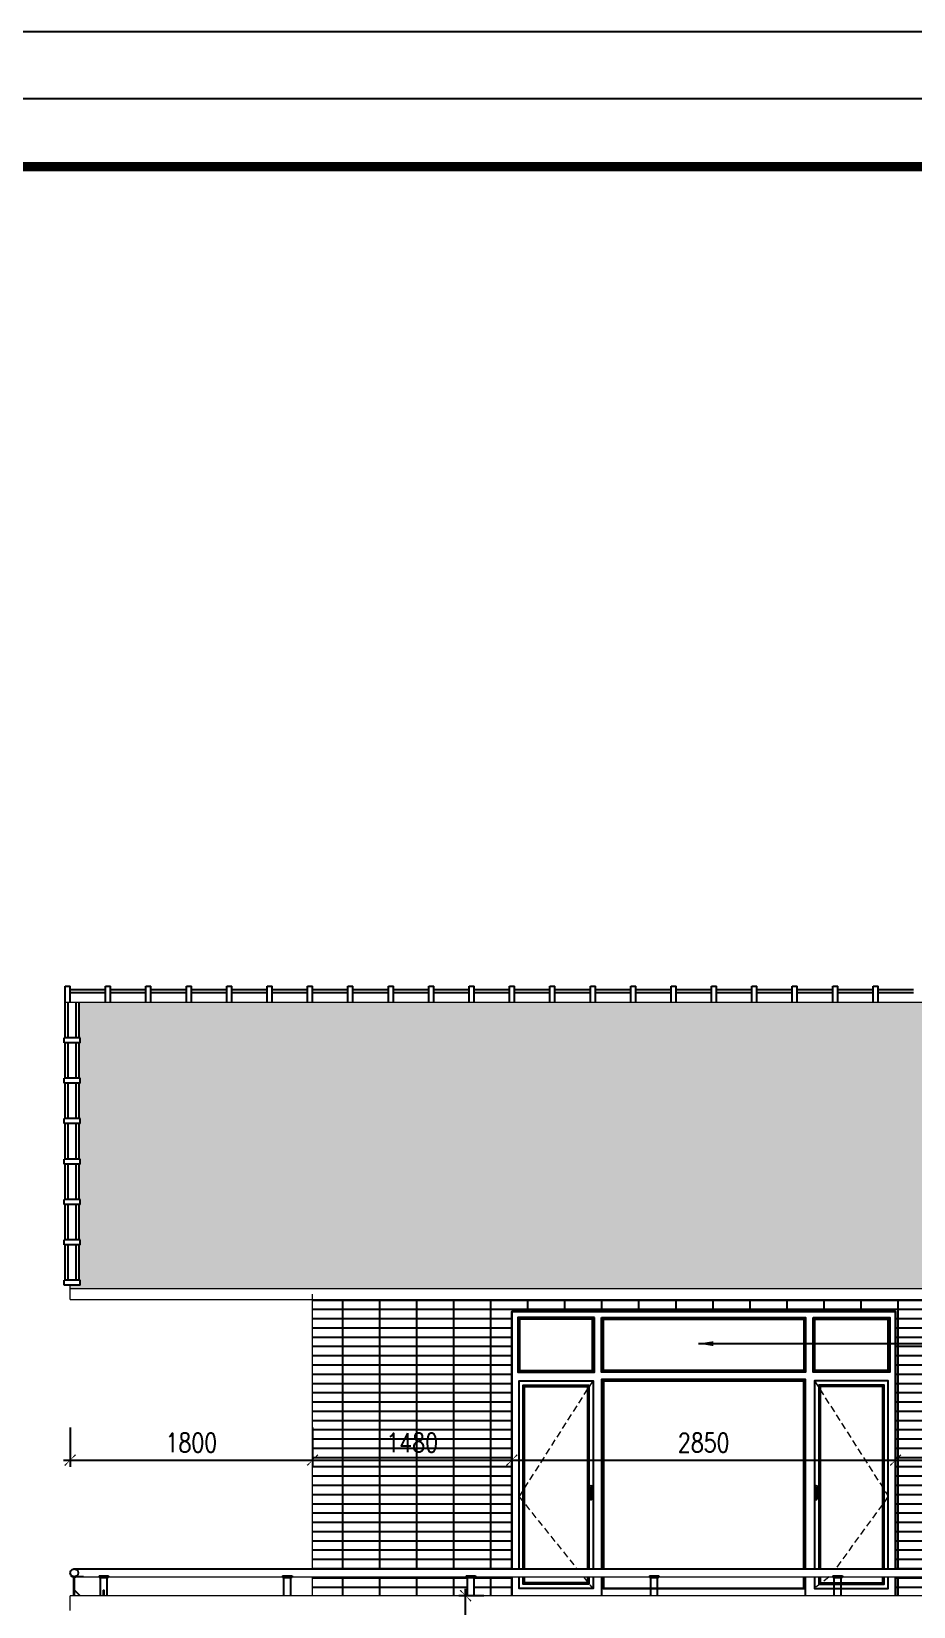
# Model space of a CAD drawing. Header units: millimetres. Extents: x -34806 to 662668, y 63228 to 99452.
# Drawn here: x 281915 to 288465, y 85012 to 96708 of the extents above; entities that cross this region are included whole.
import ezdxf

# ---------------------------------------------------------------- set-up
doc = ezdxf.new("R2010")
doc.units = ezdxf.units.MM
doc.header["$LTSCALE"] = 200
doc.header["$MEASUREMENT"] = 0
doc.header["$PDMODE"] = 3
doc.header["$PDSIZE"] = 50
doc.linetypes.add('HIDDEN', pattern=[0.375, 0.25, -0.125])
doc.layers.get('0').update_dxf_attribs({"color": 95, "linetype": 'CONTINUOUS'})
doc.layers.get('DEFPOINTS').update_dxf_attribs({"linetype": 'CONTINUOUS'})
for name, color, linetype in [('DIM', 1, 'CONTINUOUS'), ('KHUNGTEN', 7, 'CONTINUOUS'), ('Net_Thay', 7, 'CONTINUOUS'), ('NOITHAT', 32, 'CONTINUOUS'), ('TPTA-Hatch', 250, 'CONTINUOUS'), ('TPTA-Text', 253, 'CONTINUOUS'), ('TPTA-Virtural', 253, 'CONTINUOUS'), ('wood', 254, 'CONTINUOUS')]:
    doc.layers.add(name, color=color, linetype=linetype)
for name, color, linetype, lineweight in [('hacth', 251, 'CONTINUOUS', 13), ('hatch', 251, 'CONTINUOUS', 5), ('Interior - Furniture _Pen_No__16', 124, 'CONTINUOUS', 20), ('thay', 7, 'CONTINUOUS', 18), ('VU', 8, 'HIDDEN', 13)]:
    doc.layers.add(name, color=color, linetype=linetype, lineweight=lineweight)
doc.styles.add('RomanS', font='romans.shx', dxfattribs={"width": 0.8})
doc.dimstyles.new('D1', dxfattribs={"dimtxt": 140, "dimasz": 80, "dimexe": 50, "dimexo": 0, "dimgap": 60, "dimtad": 1, "dimdec": 0, "dimzin": 0, "dimdsep": 46, "dimtxsty": 'RomanS', "dimblk1": 'ARCHTICK', "dimblk2": 'ARCHTICK', "dimsah": 1, "dimcen": 100, "dimdle": 50, "dimclrt": 7, "dimadec": 0, "dimazin": 0, "dimtfac": 0.005, "dimtdec": 0, "dimtix": 1, "dimtofl": 0, "dimtmove": 2, "dimatfit": 3, "dimldrblk": 'ARCHTICK', "dimfxl": 1, "dimtvp": 0.8, "dimtolj": 1, "dimtzin": 0, "dimarcsym": 0})
doc.dimstyles.new('DIM-A3', dxfattribs={"dimscale": 0, "dimtxt": 160, "dimasz": 110, "dimexe": 110, "dimexo": 0, "dimgap": 110, "dimtad": 1, "dimdec": 0, "dimdsep": 46, "dimtxsty": 'RomanS', "dimblk1": 'ARCHTICK', "dimblk2": 'ARCHTICK', "dimsah": 1, "dimcen": 0.09, "dimdle": 110, "dimclrd": 256, "dimclre": 256, "dimclrt": 14, "dimadec": 0, "dimazin": 0, "dimtfac": 1, "dimtdec": 0, "dimtix": 1, "dimtmove": 2, "dimatfit": 3, "dimfxl": 110, "dimtolj": 1, "dimarcsym": 0})
pattern_1 = [(0, (1735401.293, -90843.54), (0, 68.75), []), (90, (1735401.3, -90843.54), (-275, 2e-14), [])]

# ---------------------------------------------------------------- blocks, each defined once
blk = doc.blocks.new('_ArchTick')
at = {"layer": 'DIM', "color": 150}
blk.add_lwpolyline([(0.5, 0.5, 0.133, 0, 0), (0, 0, 0, 0.133, 0), (-0.5, -0.5, 0.133, 0.133, 0)], format="xyseb", dxfattribs=at)
blk = doc.blocks.new('*D428')
at = {"layer": 'DEFPOINTS', "color": 0}
for p in [(285139, 85092), (285275, 85092), (285275, 83752)]:
    blk.add_point(p, dxfattribs=at)
at = {"layer": 'DIM', "color": 0, "lineweight": -2}
for p, q in [((285275, 85092), (285089, 85092)), ((285139, 83702), (285139, 85142)), ((285275, 83752), (285089, 83752))]:
    blk.add_line(p, q, dxfattribs=at)
at = {"layer": 'DIM', "color": 0, "lineweight": -2, "xscale": 80, "yscale": 80, "zscale": 80}
for p, rotation in [((285139, 85092), 90), ((285139, 83752), 270)]:
    blk.add_blockref('_ArchTick', p, dxfattribs=dict(at, rotation=rotation))
at = {"layer": 'DIM', "color": 7, "insert": (285009, 84422), "char_height": 140, "attachment_point": 5, "rotation": 90, "style": 'RomanS'}
blk.add_mtext('\\A1;1340', dxfattribs=at)
blk = doc.blocks.new('*D578')
at = {"layer": 'DEFPOINTS', "color": 0}
for p in [(282202, 86341), (284002, 86341), (284002, 86099)]:
    blk.add_point(p, dxfattribs=at)
at = {"layer": 'DIM', "color": 0, "lineweight": -2}
for p, q in [((282202, 86341), (282202, 86049)), ((284002, 86341), (284002, 86049)), ((282152, 86099), (284052, 86099))]:
    blk.add_line(p, q, dxfattribs=at)
at = {"layer": 'DIM', "color": 0, "lineweight": -2, "xscale": 80, "yscale": 80, "zscale": 80, "rotation": 180}
blk.add_blockref('_ArchTick', (282202, 86099), dxfattribs=at)
at = {"layer": 'DIM', "color": 0, "lineweight": -2, "xscale": 80, "yscale": 80, "zscale": 80}
blk.add_blockref('_ArchTick', (284002, 86099), dxfattribs=at)
at = {"layer": 'DIM', "color": 7, "insert": (283102, 86229), "char_height": 140, "attachment_point": 5, "style": 'RomanS'}
blk.add_mtext('\\A1;1800', dxfattribs=at)
blk = doc.blocks.new('*D579')
at = {"layer": 'DEFPOINTS', "color": 0}
for p in [(284002, 86341), (285482, 86341), (285482, 86099)]:
    blk.add_point(p, dxfattribs=at)
at = {"layer": 'DIM', "color": 0, "lineweight": -2}
for p, q in [((284002, 86341), (284002, 86049)), ((285482, 86341), (285482, 86049)), ((283952, 86099), (285532, 86099))]:
    blk.add_line(p, q, dxfattribs=at)
at = {"layer": 'DIM', "color": 0, "lineweight": -2, "xscale": 80, "yscale": 80, "zscale": 80, "rotation": 180}
blk.add_blockref('_ArchTick', (284002, 86099), dxfattribs=at)
at = {"layer": 'DIM', "color": 0, "lineweight": -2, "xscale": 80, "yscale": 80, "zscale": 80}
blk.add_blockref('_ArchTick', (285482, 86099), dxfattribs=at)
at = {"layer": 'DIM', "color": 7, "insert": (284742, 86229), "char_height": 140, "attachment_point": 5, "style": 'RomanS'}
blk.add_mtext('\\A1;1480', dxfattribs=at)
blk = doc.blocks.new('*D580')
at = {"layer": 'DEFPOINTS', "color": 0}
for p in [(285482, 86341), (288332, 86341), (288332, 86099)]:
    blk.add_point(p, dxfattribs=at)
at = {"layer": 'DIM', "color": 0, "lineweight": -2}
for p, q in [((285482, 86341), (285482, 86049)), ((288332, 86341), (288332, 86049)), ((285432, 86099), (288382, 86099))]:
    blk.add_line(p, q, dxfattribs=at)
at = {"layer": 'DIM', "color": 0, "lineweight": -2, "xscale": 80, "yscale": 80, "zscale": 80, "rotation": 180}
blk.add_blockref('_ArchTick', (285482, 86099), dxfattribs=at)
at = {"layer": 'DIM', "color": 0, "lineweight": -2, "xscale": 80, "yscale": 80, "zscale": 80}
blk.add_blockref('_ArchTick', (288332, 86099), dxfattribs=at)
at = {"layer": 'DIM', "color": 7, "insert": (286907, 86229), "char_height": 140, "attachment_point": 5, "style": 'RomanS'}
blk.add_mtext('\\A1;2850', dxfattribs=at)
blk = doc.blocks.new('*D581')
at = {"layer": 'DEFPOINTS', "color": 0}
for p in [(288332, 86341), (290072, 86341), (290072, 86099)]:
    blk.add_point(p, dxfattribs=at)
at = {"layer": 'DIM', "color": 0, "lineweight": -2}
for p, q in [((288332, 86341), (288332, 86049)), ((290072, 86341), (290072, 86049)), ((288282, 86099), (290122, 86099))]:
    blk.add_line(p, q, dxfattribs=at)
at = {"layer": 'DIM', "color": 0, "lineweight": -2, "xscale": 80, "yscale": 80, "zscale": 80, "rotation": 180}
blk.add_blockref('_ArchTick', (288332, 86099), dxfattribs=at)
at = {"layer": 'DIM', "color": 0, "lineweight": -2, "xscale": 80, "yscale": 80, "zscale": 80}
blk.add_blockref('_ArchTick', (290072, 86099), dxfattribs=at)
at = {"layer": 'DIM', "color": 7, "insert": (289202, 86229), "char_height": 140, "attachment_point": 5, "style": 'RomanS'}
blk.add_mtext('\\A1;1740', dxfattribs=at)
blk = doc.blocks.new('khung')
at = {"layer": 'DEFPOINTS', "color": 8}
blk.add_lwpolyline([(0, 0), (31503.2, 0), (31503.2, 22275), (0, 22275)], close=True, dxfattribs=at)
at = {"layer": 'KHUNGTEN', "color": 4, "const_width": 54.3}
blk.add_lwpolyline([(847.8, 388.1), (31117, 388.1), (31117, 21886.9), (847.8, 21886.9)], close=True, dxfattribs=at)

msp = doc.modelspace()

# ---------------------------------------------------------------- hatches: boundary and pattern name
h = msp.add_hatch()
h.set_pattern_fill('AR-RSHKE', color=256, scale=15, style=0)
h.set_pattern_definition([(0, (0, -114144.37), (382.5, 180), [90, -75, 105, -45, 135, -60]), (0, (90, -114136.87), (382.5, 180), [75, -285, 60, -90]), (0, (270, -114155.62), (382.5, 180), [45, -465]), (90, (0, -114144.37), (-127.5, 180), [172.5, -547.5]), (90, (90, -114144.37), (-127.5, 180), [168.75, -551.25]), (90, (165, -114144.37), (-127.5, 180), [157.5, -562.5]), (90, (270, -114155.62), (-127.5, 180), [172.5, -547.5]), (90, (315, -114155.62), (-127.5, 180), [172.5, -547.5]), (90, (450, -114144.37), (-127.5, 180), [165, -555])])
h.paths.add_polyline_path([(295459.9, 88460.9), (295448.4, 88482.8), (295481.2, 88500.1), (295492.7, 88478.2), (295725.3, 88601), (295713.7, 88622.8), (295746.5, 88640.1), (295758, 88618.3), (295990.6, 88741), (295979.1, 88762.8), (296011.8, 88780.1), (296023.3, 88758.3), (296255.9, 88881), (296244.4, 88902.9), (296277.1, 88920.1), (296288.7, 88898.3), (296521.2, 89021), (296509.7, 89042.9), (296542.5, 89060.2), (296554, 89038.3), (296786.5, 89161.1), (296775, 89182.9), (296807.8, 89200.2), (296819.3, 89178.4), (297051.8, 89301.1), (297040.3, 89322.9), (297073.1, 89340.2), (297084.6, 89318.4), (297317.2, 89441.1), (297305.6, 89463), (297338.4, 89480.2), (297349.9, 89458.4), (297422.3, 89496.6), (282268.5, 89497.5), (282268.5, 89234.6), (282277, 89234.6), (282277, 89197.6), (282268.5, 89197.6), (282268.5, 88934.6), (282277, 88934.6), (282277, 88897.6), (282268.5, 88897.6), (282268.5, 88634.6), (282277, 88634.6), (282277, 88597.6), (282268.5, 88597.6), (282268.5, 88334.6), (282277, 88334.6), (282277, 88297.6), (282268.5, 88297.6), (282268.5, 88034.6), (282277, 88034.6), (282277, 87997.6), (282268.5, 87997.6), (282268.5, 87734.6), (282277, 87734.6), (282277, 87697.6), (282268.5, 87697.6), (282268.5, 87434.6), (282277, 87434.6), (282277, 87397.6), (282202.1, 87397.6), (282202.1, 87374.3), (293605.9, 87374.3), (293619.3, 87381.4), (293619.3, 87449.4), (293591.2, 87502.6), (293624, 87519.9), (293635.5, 87498.1), (293868, 87620.8), (293856.5, 87642.6), (293889.3, 87659.9), (293900.8, 87638.1), (294133.4, 87760.8), (294121.8, 87782.7), (294154.6, 87799.9), (294166.1, 87778.1), (294398.7, 87900.8), (294387.2, 87922.7), (294419.9, 87940), (294431.4, 87918.1), (294664, 88040.9), (294652.5, 88062.7), (294685.2, 88080), (294696.8, 88058.2), (294929.3, 88180.9), (294917.8, 88202.7), (294950.6, 88220), (294962.1, 88198.2), (295194.6, 88320.9), (295183.1, 88342.8), (295215.9, 88360), (295227.4, 88338.2)])
at = {"layer": 'TPTA-Hatch'}
h = msp.add_hatch(dxfattribs=at)
h.set_pattern_fill('GRATE', color=256, scale=2200, style=0)
h.set_pattern_definition(pattern_1)
h.paths.add_polyline_path([(290072.1, 87202.3), (291652.1, 87202.3), (291652.1, 85291.4), (293077.3, 85291.4), (293077.3, 87202.3), (294255.6, 87202.3), (294277.3, 87202.3), (294277.3, 85291.4), (295017.1, 85291.4), (295017.1, 87497.4), (294967.1, 87497.4), (294160.5, 87497.4), (293770.7, 87291.7), (293642.7, 87291.7), (284002.1, 87291.7), (284002.1, 85291.4), (285482.1, 85291.4), (285482.1, 87202.3), (288332.1, 87202.3), (288332.2, 85291.4), (290072.1, 85291.4)])
h.paths.add_polyline_path([(284517.8, 86334.4), (284966.5, 86334.4), (284966.5, 86124.4), (284517.8, 86124.4)], flags=24)
h.paths.add_polyline_path([(288977.8, 86334.4), (289426.5, 86334.4), (289426.5, 86124.4), (288977.8, 86124.4)], flags=24)
h.paths.add_polyline_path([(292140.4, 86334.4), (292589.1, 86334.4), (292589.1, 86124.4), (292140.4, 86124.4)], flags=24)
h.paths.add_polyline_path([(294117.8, 86838.3), (294566.5, 86838.3), (294566.5, 86628.3), (294117.8, 86628.3)], flags=25)
h = msp.add_hatch(dxfattribs=at)
h.set_pattern_fill('GRATE', color=256, scale=2200, style=0)
h.set_pattern_definition(pattern_1)
h.paths.add_polyline_path([(285152.1, 85229), (285142.1, 85229), (285142.1, 85231.8), (284002.1, 85231.8), (284002.1, 85091.8), (285152.1, 85091.8)])
h.paths.add_polyline_path([(285482.1, 85231.8), (285212.1, 85231.8), (285212.1, 85229), (285202.1, 85229), (285202.1, 85091.8), (285482.1, 85091.8)])
h.paths.add_polyline_path([(289239.6, 85229), (289229.6, 85229), (289229.6, 85231.8), (288332.2, 85231.8), (288332.2, 85091.8), (289239.6, 85091.8)])
h.paths.add_polyline_path([(290072.1, 85231.8), (289299.6, 85231.8), (289299.6, 85229), (289289.6, 85229), (289289.6, 85091.8), (290072.1, 85091.8)])
h.paths.add_polyline_path([(291964.6, 85229), (291954.6, 85229), (291954.6, 85231.8), (291652.1, 85231.8), (291652.1, 85091.8), (291964.6, 85091.8)])
h.paths.add_polyline_path([(293077.3, 85231.8), (292024.6, 85231.8), (292024.6, 85229), (292014.6, 85229), (292014.6, 85091.8), (293077.3, 85091.8)])
h.paths.add_polyline_path([(294884.6, 85228.6), (294874.6, 85228.6), (294874.6, 85231.4), (294277.3, 85231.4), (294277.3, 85091.8), (294884.6, 85091.8)])
h.paths.add_polyline_path([(295017.1, 85231.4), (294944.6, 85231.4), (294944.6, 85228.6), (294934.6, 85228.6), (294934.6, 85091.8), (295017.1, 85091.8)])

# ---------------------------------------------------------------- linework, layer by layer
msp.add_lwpolyline([(313107.1, 66791.7), (271211.4, 66791.7), (271211.4, 96707.8), (313107.1, 96707.8)], close=True)
at = {"layer": 'hatch'}
for points in [[(288332.1, 85291.4), (288332.1, 87202.3), (285482.2, 87202.3), (285482.2, 85291.4)], [(285482.2, 85231.8), (285482.2, 85091.8)], [(288332.1, 85091.8), (288332.1, 85231.8)]]:
    msp.add_lwpolyline(points, dxfattribs=at)
at = {"layer": 'Interior - Furniture _Pen_No__16', "linetype": 'Continuous'}
for p, q in [((282487.1, 85240.7), (282487.1, 85240.6)), ((282487.1, 85240.6), (282487.1, 85237.8))]:
    msp.add_line(p, q, dxfattribs=at)
at = {"layer": 'Net_Thay'}
for points in [[(288332.1, 85291.4), (288332.1, 87202.3), (285482.1, 87202.3), (285482.1, 85291.4)], [(285482.1, 85231.8), (285482.1, 85091.8)], [(288332.1, 85091.8), (288332.1, 85231.8)]]:
    msp.add_lwpolyline(points, dxfattribs=at)
at = {"layer": 'NOITHAT'}
for p, q in [((282165.1, 89497.6), (282165.1, 89617.9)), ((282165.1, 89617.9), (282202.2, 89617.9)), ((282202.2, 89593.2), (282465.1, 89593.2)), ((282465.1, 89497.6), (282465.1, 89617.9)), ((282465.1, 89617.9), (282502.2, 89617.9)), ((282502.2, 89593.2), (282765.1, 89593.2)), ((282765.1, 89497.6), (282765.1, 89617.9)), ((282765.1, 89617.9), (282802.2, 89617.9)), ((282802.2, 89593.2), (283065.1, 89593.2)), ((283065.1, 89497.6), (283065.1, 89617.9)), ((283065.1, 89617.9), (283102.2, 89617.9)), ((283102.2, 89593.2), (283365.1, 89593.2)), ((283365.1, 89497.6), (283365.1, 89617.9)), ((283365.1, 89617.9), (283402.2, 89617.9)), ((283402.2, 89593.2), (283665.1, 89593.2)), ((283665.1, 89497.6), (283665.1, 89617.9)), ((283665.1, 89617.9), (283702.2, 89617.9)), ((283702.2, 89593.2), (283965.1, 89593.2)), ((283965.1, 89497.6), (283965.1, 89617.9)), ((283965.1, 89617.9), (284002.2, 89617.9)), ((284002.2, 89593.2), (284265.1, 89593.2)), ((284265.1, 89497.6), (284265.1, 89617.9)), ((284265.1, 89617.9), (284302.2, 89617.9)), ((284302.2, 89593.2), (284565.1, 89593.2)), ((284565.1, 89497.6), (284565.1, 89617.9)), ((284565.1, 89617.9), (284602.2, 89617.9)), ((284602.2, 89593.2), (284865.1, 89593.2)), ((284865.1, 89497.6), (284865.1, 89617.9)), ((284865.1, 89617.9), (284902.2, 89617.9)), ((284902.2, 89593.2), (285165.1, 89593.2)), ((285165.1, 89497.6), (285165.1, 89617.9)), ((285165.1, 89617.9), (285202.2, 89617.9)), ((285202.2, 89593.2), (285465.1, 89593.2)), ((285465.1, 89497.6), (285465.1, 89617.9)), ((285465.1, 89617.9), (285502.2, 89617.9)), ((285502.2, 89593.2), (285765.1, 89593.2)), ((285765.1, 89497.6), (285765.1, 89617.9)), ((285765.1, 89497.6), (285765.1, 89617.9)), ((285765.1, 89617.9), (285802.2, 89617.9)), ((285802.2, 89593.2), (286065.1, 89593.2)), ((286065.1, 89497.6), (286065.1, 89617.9)), ((286065.1, 89617.9), (286102.2, 89617.9)), ((286102.2, 89593.2), (286365.1, 89593.2)), ((286365.1, 89497.6), (286365.1, 89617.9)), ((286365.1, 89617.9), (286402.2, 89617.9)), ((286402.2, 89593.2), (286665.1, 89593.2)), ((286665.1, 89497.6), (286665.1, 89617.9)), ((286665.1, 89617.9), (286702.2, 89617.9)), ((286702.2, 89593.2), (286965.1, 89593.2)), ((286965.1, 89497.6), (286965.1, 89617.9)), ((286965.1, 89617.9), (287002.2, 89617.9)), ((287002.2, 89593.2), (287265.1, 89593.2)), ((287265.1, 89497.6), (287265.1, 89617.9)), ((287265.1, 89617.9), (287302.2, 89617.9)), ((287302.2, 89593.2), (287565.1, 89593.2)), ((287565.1, 89497.6), (287565.1, 89617.9)), ((287565.1, 89617.9), (287602.2, 89617.9)), ((287602.2, 89593.2), (287865.1, 89593.2)), ((287865.1, 89497.6), (287865.1, 89617.9)), ((287865.1, 89617.9), (287902.2, 89617.9)), ((287902.2, 89593.2), (288165.1, 89593.2)), ((288165.1, 89497.6), (288165.1, 89617.9)), ((288165.1, 89617.9), (288202.2, 89617.9)), ((288202.2, 89593.2), (288465.1, 89593.2)), ((282165.1, 89234.6), (282165.1, 89497.6)), ((282187, 89234.6), (282187, 89497.6)), ((282202.2, 89571.3), (282465.1, 89571.3)), ((282246.6, 89234.6), (282246.6, 89497.6)), ((282268.5, 89234.6), (282268.5, 89497.6)), ((282502.2, 89571.3), (282765.1, 89571.3)), ((282802.2, 89571.3), (283065.1, 89571.3)), ((283102.2, 89571.3), (283365.1, 89571.3)), ((283402.2, 89571.3), (283665.1, 89571.3)), ((283702.2, 89571.3), (283965.1, 89571.3)), ((284002.2, 89571.3), (284265.1, 89571.3)), ((284302.2, 89571.3), (284565.1, 89571.3)), ((284602.2, 89571.3), (284865.1, 89571.3)), ((284902.2, 89571.3), (285165.1, 89571.3)), ((285202.2, 89571.3), (285465.1, 89571.3)), ((285502.2, 89571.3), (285765.1, 89571.3)), ((285802.2, 89571.3), (286065.1, 89571.3)), ((286102.2, 89571.3), (286365.1, 89571.3)), ((286402.2, 89571.3), (286665.1, 89571.3)), ((286702.2, 89571.3), (286965.1, 89571.3)), ((287002.2, 89571.3), (287265.1, 89571.3)), ((287302.2, 89571.3), (287565.1, 89571.3)), ((287602.2, 89571.3), (287865.1, 89571.3)), ((287902.2, 89571.3), (288165.1, 89571.3)), ((288202.2, 89571.3), (288465.1, 89571.3)), ((282156.6, 89197.6), (282156.6, 89234.6)), ((282277, 89197.6), (282156.6, 89197.6)), ((282165.1, 88934.6), (282165.1, 89197.6)), ((282187, 88934.6), (282187, 89197.6)), ((282246.6, 88934.6), (282246.6, 89197.6)), ((282268.5, 88934.6), (282268.5, 89197.6)), ((282277, 89197.6), (282277, 89234.6)), ((282156.6, 88897.6), (282156.6, 88934.6)), ((282277, 88897.6), (282156.6, 88897.6)), ((282165.1, 88634.6), (282165.1, 88897.6)), ((282187, 88634.6), (282187, 88897.6)), ((282246.6, 88634.6), (282246.6, 88897.6)), ((282268.5, 88634.6), (282268.5, 88897.6)), ((282277, 88897.6), (282277, 88934.6)), ((282156.6, 88597.6), (282156.6, 88634.6)), ((282277, 88597.6), (282156.6, 88597.6)), ((282165.1, 88334.6), (282165.1, 88597.6)), ((282187, 88334.6), (282187, 88597.6)), ((282246.6, 88334.6), (282246.6, 88597.6)), ((282268.5, 88334.6), (282268.5, 88597.6)), ((282277, 88597.6), (282277, 88634.6)), ((282156.6, 88297.6), (282156.6, 88334.6)), ((282277, 88297.6), (282277, 88334.6)), ((282277, 88297.6), (282156.6, 88297.6)), ((282165.1, 88034.6), (282165.1, 88297.6)), ((282187, 88034.6), (282187, 88297.6)), ((282246.6, 88034.6), (282246.6, 88297.6)), ((282268.5, 88034.6), (282268.5, 88297.6)), ((282156.6, 87997.6), (282156.6, 88034.6)), ((282277, 87997.6), (282156.6, 87997.6)), ((282165.1, 87734.6), (282165.1, 87997.6)), ((282187, 87734.6), (282187, 87997.6)), ((282246.6, 87734.6), (282246.6, 87997.6)), ((282268.5, 87734.6), (282268.5, 87997.6)), ((282277, 87997.6), (282277, 88034.6)), ((282156.6, 87697.6), (282156.6, 87734.6)), ((282277, 87697.6), (282277, 87734.6)), ((282277, 87697.6), (282156.6, 87697.6)), ((282165.1, 87434.6), (282165.1, 87697.6)), ((282187, 87434.6), (282187, 87697.6)), ((282246.6, 87434.6), (282246.6, 87697.6)), ((282268.5, 87434.6), (282268.5, 87697.6)), ((282156.6, 87397.6), (282156.6, 87434.6)), ((282277, 87397.6), (282156.6, 87397.6)), ((282277, 87397.6), (282277, 87434.6))]:
    msp.add_line(p, q, dxfattribs=at)
for points in [[(282202.2, 89497.6), (282202.2, 89617.9)], [(282502.2, 89497.6), (282502.2, 89617.9)], [(282802.2, 89497.6), (282802.2, 89617.9)], [(283102.2, 89497.6), (283102.2, 89617.9)], [(283402.2, 89497.6), (283402.2, 89617.9)], [(283702.2, 89497.6), (283702.2, 89617.9)], [(284002.2, 89497.6), (284002.2, 89617.9)], [(284302.2, 89497.6), (284302.2, 89617.9)], [(284602.2, 89497.6), (284602.2, 89617.9)], [(284902.2, 89497.6), (284902.2, 89617.9)], [(285202.2, 89497.6), (285202.2, 89617.9)], [(285502.2, 89497.6), (285502.2, 89617.9)], [(285802.2, 89497.6), (285802.2, 89617.9)], [(286102.2, 89497.6), (286102.2, 89617.9)], [(286402.2, 89497.6), (286402.2, 89617.9)], [(286702.2, 89497.6), (286702.2, 89617.9)], [(287002.2, 89497.6), (287002.2, 89617.9)], [(287302.2, 89497.6), (287302.2, 89617.9)], [(287602.2, 89497.6), (287602.2, 89617.9)], [(287902.2, 89497.6), (287902.2, 89617.9)], [(288202.2, 89497.6), (288202.2, 89617.9)], [(282277, 89234.6), (282156.6, 89234.6)], [(282277, 88934.6), (282156.6, 88934.6)], [(282277, 88634.6), (282156.6, 88634.6)], [(282277, 88334.6), (282156.6, 88334.6)], [(282277, 88034.6), (282156.6, 88034.6)], [(282277, 87734.6), (282156.6, 87734.6)], [(282277, 87434.6), (282156.6, 87434.6)]]:
    msp.add_lwpolyline(points, dxfattribs=at)
at = {"layer": 'thay'}
for p, q in [((297627.1, 89496.6), (282165.1, 89497.6)), ((282202.1, 87291.7), (282202.1, 87397.6)), ((282202.1, 87291.7), (282202.1, 87397.6)), ((282202.3, 87374.3), (293605.7, 87374.3)), ((282202.1, 87291.7), (293642.7, 87291.7)), ((284002.1, 85291.4), (284002.1, 87331.7)), ((285482.1, 87183.3), (285482.1, 85291.4)), ((285482.2, 87183.3), (285482.2, 85291.4)), ((282302.1, 85231.8), (282417.1, 85231.8)), ((282487.1, 85231.8), (283779.6, 85231.8)), ((283849.6, 85231.8), (285142.1, 85231.8)), ((284002.1, 85091.8), (284002.1, 85231.8)), ((285212.1, 85231.8), (286504.6, 85231.8)), ((285482.1, 85231.8), (285482.1, 85091.8)), ((285482.2, 85231.8), (285482.2, 85091.8)), ((286574.6, 85231.8), (287867.1, 85231.8)), ((287937.1, 85231.8), (289229.6, 85231.8)), ((282202.1, 84981.8), (282202.1, 85091.8)), ((293517.1, 85091.8), (282202.1, 85091.8))]:
    msp.add_line(p, q, dxfattribs=at)
at = {"layer": 'TPTA-Virtural'}
for p, q in [((282202.1, 85261.8), (282206.1, 85276.8)), ((282206.1, 85276.8), (282217.1, 85287.8)), ((282217.1, 85287.8), (282232.1, 85291.8)), ((282226.5, 85291.4), (300237.1, 85291.4)), ((282232.1, 85291.8), (282247.1, 85287.8)), ((282247.1, 85287.8), (282258.1, 85276.8)), ((282258.1, 85276.8), (282262.1, 85261.8)), ((282206.1, 85246.8), (282202.1, 85261.8)), ((282217.1, 85235.9), (282206.1, 85246.8)), ((282208.1, 85237.8), (282210.9, 85240.6)), ((282223.3, 85229), (282208.1, 85237.8)), ((282210.9, 85240.6), (282211, 85240.6)), ((282211, 85240.6), (282214.4, 85238.6)), ((282232.1, 85231.8), (282217.1, 85235.9)), ((282221, 85234.8), (282224.4, 85232.8)), ((282240.9, 85229), (282223.3, 85229)), ((282224.4, 85232.8), (282228.4, 85232.9)), ((282230.1, 85227.8), (282234.1, 85227.8)), ((282230.1, 85091.8), (282230.1, 85227.8)), ((282247.1, 85235.9), (282232.1, 85231.8)), ((282234.1, 85091.8), (282234.1, 85227.8)), ((282236, 85232.9), (282240, 85232.9)), ((282240, 85232.9), (282243.4, 85234.9)), ((282256.2, 85237.8), (282240.9, 85229)), ((282302.1, 85231.8), (282245.8, 85231.8)), ((282258.1, 85246.8), (282247.1, 85235.9)), ((282249.9, 85238.7), (282253.4, 85240.7)), ((282253.4, 85240.7), (282253.3, 85240.6)), ((282253.3, 85240.6), (282256.2, 85237.8)), ((282262.1, 85261.8), (282258.1, 85246.8)), ((282417.1, 85240.7), (282417.1, 85240.6)), ((282417.1, 85240.7), (282487.1, 85240.7)), ((282417.1, 85240.6), (282417.1, 85237.8)), ((282417.1, 85240.6), (282487.1, 85240.6)), ((282417.1, 85237.8), (282417.1, 85229)), ((282417.1, 85229), (282487.1, 85229)), ((282427.1, 85227.8), (282477.1, 85227.8)), ((282427.1, 85091.8), (282427.1, 85227.8)), ((282477.1, 85091.8), (282477.1, 85227.8)), ((282487.1, 85237.8), (282487.1, 85229)), ((283779.6, 85240.7), (283779.6, 85240.6)), ((283779.6, 85240.7), (283849.6, 85240.7)), ((283779.6, 85240.6), (283779.6, 85237.8)), ((283779.6, 85240.6), (283849.6, 85240.6)), ((283779.6, 85237.8), (283779.6, 85229)), ((283779.6, 85229), (283849.6, 85229)), ((283789.6, 85227.8), (283839.6, 85227.8)), ((283789.6, 85091.8), (283789.6, 85227.8)), ((283839.6, 85091.8), (283839.6, 85227.8)), ((283849.6, 85240.7), (283849.6, 85240.6)), ((283849.6, 85240.6), (283849.6, 85237.8)), ((283849.6, 85237.8), (283849.6, 85229)), ((285142.1, 85240.7), (285142.1, 85229)), ((285142.1, 85240.7), (285212.1, 85240.7)), ((285142.1, 85229), (285212.1, 85229)), ((285152.1, 85091.8), (285152.1, 85227.8)), ((285152.1, 85227.8), (285202.1, 85227.8)), ((285152.1, 85091.8), (285152.1, 85227.8)), ((285202.1, 85091.8), (285202.1, 85227.8)), ((285202.1, 85091.8), (285202.1, 85227.8)), ((285212.1, 85240.7), (285212.1, 85240.6)), ((285212.1, 85240.6), (285212.1, 85237.8)), ((285212.1, 85237.8), (285212.1, 85229)), ((286504.6, 85240.7), (286504.6, 85229)), ((286504.6, 85240.7), (286574.6, 85240.7)), ((286504.6, 85229), (286574.6, 85229)), ((286514.6, 85227.8), (286564.6, 85227.8)), ((286514.6, 85091.8), (286514.6, 85227.8)), ((286564.6, 85091.8), (286564.6, 85227.8)), ((286574.6, 85240.7), (286574.6, 85240.6)), ((286574.6, 85240.6), (286574.6, 85237.8)), ((286574.6, 85237.8), (286574.6, 85229)), ((287867.1, 85240.7), (287867.1, 85240.6)), ((287867.1, 85240.7), (287937.1, 85240.7)), ((287867.1, 85240.6), (287867.1, 85237.8)), ((287867.1, 85240.6), (287937.1, 85240.6)), ((287867.1, 85237.8), (287867.1, 85229)), ((287867.1, 85229), (287937.1, 85229)), ((287877.1, 85227.8), (287927.1, 85227.8)), ((287877.1, 85091.8), (287877.1, 85227.8)), ((287927.1, 85091.8), (287927.1, 85227.8)), ((287937.1, 85240.7), (287937.1, 85240.6)), ((287937.1, 85240.6), (287937.1, 85237.8)), ((287937.1, 85237.8), (287937.1, 85229)), ((282276.1, 85091.8), (282234.1, 85133.8)), ((282450.1, 85091.8), (282450.1, 85133.8)), ((282454.1, 85133.8), (282450.1, 85133.8)), ((282454.1, 85091.8), (282454.1, 85133.8))]:
    msp.add_line(p, q, dxfattribs=at)
for points in [[(285482.2, 85291.4), (285482.1, 87202.3), (288332.1, 87202.3), (288332.2, 85291.4)], [(285482.2, 85091.8), (285482.2, 85231.8)], [(288332.2, 85231.8), (288332.2, 85091.8)]]:
    msp.add_lwpolyline(points, dxfattribs=at)
at = {"layer": 'VU', "linetype": 'HIDDEN'}
msp.add_line((285536.1, 85826.9), (286085.2, 86688), dxfattribs=at)
for points in [[(287729.1, 86688), (288278.1, 85830), (287886.1, 85291.4)], [(285536.1, 85826.9), (285966, 85291.4)], [(286013.9, 85231.8), (286082.9, 85145.8)], [(287838.3, 85231.8), (287729.1, 85145.8)]]:
    msp.add_lwpolyline(points, dxfattribs=at)
at = {"layer": 'wood'}
for p, q in [((287652.8, 87148.3), (287652.8, 86762)), ((286062, 85883.3), (286062, 85869.5)), ((286062.2, 85868.8), (286064, 85865.2)), ((286064.2, 85864.6), (286064.2, 85810.7)), ((286074.4, 85864.6), (286074.4, 85810.7)), ((286076.4, 85868.8), (286074.5, 85865.2)), ((286076.5, 85883.3), (286076.5, 85869.5)), ((287735.5, 85883.3), (287735.5, 85869.5)), ((287735.6, 85868.8), (287737.5, 85865.2)), ((287737.6, 85864.6), (287737.6, 85810.7)), ((287747.8, 85864.6), (287747.8, 85810.7)), ((287749.8, 85868.8), (287748, 85865.2)), ((287750, 85883.3), (287750, 85869.5))]:
    msp.add_line(p, q, dxfattribs=at)
for points in [[(286095.2, 87158.3), (285526.1, 87158.3), (285526.1, 86752), (286095.2, 86752)], [(286085.2, 87148.3), (285536.1, 87148.3), (285536.1, 86762), (286085.2, 86762)], [(286082.2, 87145.3), (285539.1, 87145.3), (285539.1, 86765), (286082.2, 86765)], [(286149.2, 87158.3), (287662.8, 87158.3), (287662.8, 86752), (286149.2, 86752)], [(286159.2, 87148.3), (287652.8, 87148.3), (287652.8, 86762), (286159.2, 86762)], [(286162.2, 87145.3), (287649.8, 87145.3), (287649.8, 86765), (286162.2, 86765)], [(287719.1, 87158.3), (288288.1, 87158.3), (288288.1, 86752), (287719.1, 86752)], [(287729.1, 87148.3), (288278.1, 87148.3), (288278.1, 86762), (287729.1, 86762)], [(287732.1, 87145.3), (288275.1, 87145.3), (288275.1, 86765), (287732.1, 86765)]]:
    msp.add_lwpolyline(points, close=True, dxfattribs=at)
for points in [[(285536.1, 85291.4), (285536.1, 86688), (286085.2, 86688), (286085.2, 85291.4)], [(287662.8, 85291.4), (287662.8, 86698), (286149.2, 86698), (286149.2, 85291.4)], [(287652.8, 85291.4), (287652.8, 86688), (286159.2, 86688), (286159.2, 85291.4)], [(287649.8, 85291.4), (287649.8, 86685), (286162.2, 86685), (286162.2, 85291.4)], [(288278.1, 85291.4), (288278.1, 86688), (287729.1, 86688), (287729.1, 85291.4)], [(285566.1, 85291.4), (285566.1, 86656), (286053.2, 86656), (286053.2, 85291.4)], [(285576.1, 85291.4), (285576.1, 86646), (286043.2, 86646), (286043.2, 85291.4)], [(288248.1, 85291.4), (288248.1, 86656), (287761.1, 86656), (287761.1, 85291.4)], [(288238.1, 85291.4), (288238.1, 86646), (287771.1, 86646), (287771.1, 85291.4)], [(286058, 85896.4), (286058, 85862.5)], [(286080.6, 85890.5), (286080.6, 85896.4)], [(286080.6, 85862.5), (286080.6, 85890.5)], [(287731.5, 85890.5), (287731.5, 85896.4)], [(287731.5, 85862.5), (287731.5, 85890.5)], [(287754, 85896.4), (287754, 85862.5)], [(286085.2, 85231.8), (286085.2, 85145.8), (285536.1, 85145.8), (285536.1, 85231.8)], [(286053.2, 85231.8), (286053.2, 85177.8), (285566.1, 85177.8), (285566.1, 85231.8)], [(286043.2, 85231.8), (286043.2, 85187.8), (285576.1, 85187.8), (285576.1, 85231.8)], [(286149.2, 85231.8), (286149.2, 85091.8)], [(286159.2, 85231.8), (286159.2, 85145.8), (287652.8, 85145.8), (287652.8, 85231.8)], [(286162.2, 85231.8), (286162.2, 85148.8), (287649.8, 85148.8), (287649.8, 85231.8)], [(287662.8, 85091.8), (287662.8, 85231.8)], [(287729.1, 85231.8), (287729.1, 85145.8), (288278.1, 85145.8), (288278.1, 85231.8)], [(287761.1, 85231.8), (287761.1, 85177.8), (288248.1, 85177.8), (288248.1, 85231.8)], [(287771.1, 85231.8), (287771.1, 85187.8), (288238.1, 85187.8), (288238.1, 85231.8)]]:
    msp.add_lwpolyline(points, dxfattribs=at)
for centre in [(286069.3, 85883.3), (287742.7, 85883.3)]:
    msp.add_circle(centre, 2.05, dxfattribs=at)
for centre, radius, start, end in [((286069.3, 85896.4), 11.3, 0, 180), ((286069.3, 85862.5), 11.3, 180, 243.1549), ((286069.3, 85883.3), 9.72, 318.25899, 221.74101), ((286069.3, 85883.3), 7.25, 0, 180), ((286063.4, 85869.5), 1.4, 180, 207.19267), ((286062.8, 85864.6), 1.4, 0, 27.19267), ((286075.8, 85864.6), 1.4, 152.80733, 180), ((286069.3, 85862.5), 11.3, 296.8451, 0), ((287742.7, 85896.4), 11.3, 0, 180), ((287742.7, 85862.5), 11.3, 180, 243.1549), ((287742.7, 85883.3), 9.72, 318.25899, 221.74101), ((287742.7, 85883.3), 7.25, 0, 180), ((287736.2, 85864.6), 1.4, 0, 27.19267), ((287749.2, 85864.6), 1.4, 152.80733, 180), ((287742.7, 85862.5), 11.3, 296.8451, 0), ((287748.6, 85869.5), 1.4, 332.80733, 0), ((286069.3, 85810.7), 5.09, 180, 0), ((287742.7, 85810.7), 5.09, 180, 0)]:
    msp.add_arc(centre, radius, start, end, dxfattribs=at)

# ---------------------------------------------------------------- block references
at = {"layer": 'hacth', "xscale": 1.298143060485017, "yscale": 1.298143126914511, "zscale": 1.29814313413116}
msp.add_blockref('khung', (271905.8, 67291.7), dxfattribs=at)

# ---------------------------------------------------------------- dimensions: what is measured, and where the dimension line sits
at = {"layer": 'DIM'}
for base, p1, p2, picture, middle in [((284002.1, 86099.4), (282202.1, 86340.7), (284002.1, 86340.7), '*D578', (283102.1, 86229.4)), ((285482.1, 86099.4), (284002.1, 86340.7), (285482.1, 86340.7), '*D579', (284742.1, 86229.4)), ((288332.1, 86099.4), (285482.1, 86340.7), (288332.1, 86340.7), '*D580', (286907.1, 86229.4)), ((290072.1, 86099.4), (288332.1, 86340.7), (290072.1, 86340.7), '*D581', (289202.1, 86229.4))]:
    dim = msp.add_linear_dim(base=base, p1=p1, p2=p2, dimstyle='D1', dxfattribs=at)
    dim.commit()
    dim.dimension.update_dxf_attribs({"geometry": picture, "text_midpoint": middle})
dim = msp.add_linear_dim(base=(285139.1953, 85091.8442), p1=(285275.291, 83752.2502), p2=(285275.291, 85091.8442), angle=90, dimstyle='D1', dxfattribs=at)
dim.commit()
dim.dimension.update_dxf_attribs({"geometry": '*D428', "text_midpoint": (285009.1953, 84422.0472)})

# ---------------------------------------------------------------- leaders
at = {"layer": 'TPTA-Text'}
msp.add_leader([(286867.5, 86963.7), (298791, 86963.7)], dimstyle='DIM-A3', override={"dimscale": 1, "dimtad": 0}, dxfattribs=at)

doc.saveas('drawing.dxf')
